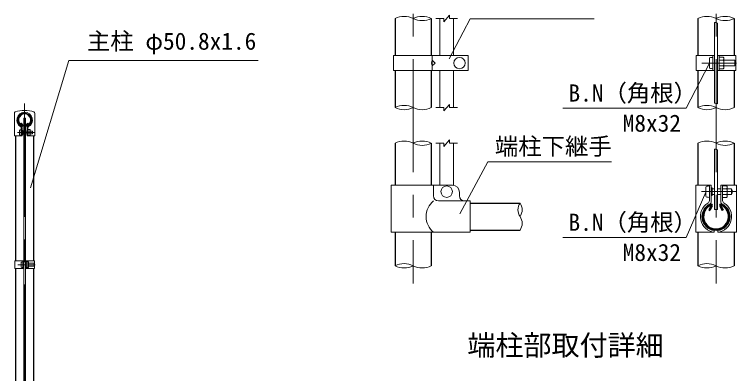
# Model space of a CAD drawing. Units: millimetres, scale not verified. Extents: x -4200 to 4200, y -2970 to 2970.
# Drawn here: x -72 to 1955, y 320 to 1328 of the extents above; entities that cross this region are included whole.
import ezdxf
from ezdxf.enums import TextEntityAlignment as Align

# ---------------------------------------------------------------- set-up
doc = ezdxf.new("R2010")
doc.units = ezdxf.units.MM
doc.header["$LTSCALE"] = 10
doc.linetypes.add('USER1', pattern=[50.8, 31.75, -6.35, 6.35, -6.35])
for name, color, linetype, lineweight in [('0-0_D-TTL-TXT', 7, 'Continuous', 25), ('0-5_D-STR1', 1, 'Continuous', 25), ('0-6_D-STR-DIM', 7, 'Continuous', 13), ('0-A_D-BMK', 2, 'USER1', 13), ('0-B_D-STR3', 3, 'Continuous', 13), ('0-D_D-STR-TXT', 7, 'Continuous', 13)]:
    doc.layers.add(name, color=color, linetype=linetype, lineweight=lineweight)
doc.styles.add('ＭＳ ゴシック', font='')
doc.styles.get('ＭＳ ゴシック').set_extended_font_data('MS Gothic')

msp = doc.modelspace()

# ---------------------------------------------------------------- linework, layer by layer
at = {"layer": '0-5_D-STR1'}
for p, q in [((996.49, 1316.56), (996.49, 1212.55)), ((1098.09, 1316.56), (1098.09, 1212.55)), ((1846.49, 1316.56), (1846.49, 1212.56)), ((1948.09, 1316.56), (1948.09, 1212.56)), ((996.49, 1170.55), (996.49, 1066.56)), ((1098.09, 1170.55), (1098.09, 1066.56)), ((1846.49, 1170.56), (1846.49, 1066.56)), ((1948.09, 1170.56), (1948.09, 1066.56)), ((-53.53, 1022.24), (-52.14, 1023.04)), ((-50.02, 1016.16), (-53.53, 1022.24)), ((-48.64, 1016.97), (-52.14, 1023.04)), ((-38.07, 1016.97), (-34.56, 1023.04)), ((-36.68, 1016.16), (-33.17, 1022.24)), ((-33.17, 1022.24), (-34.56, 1023.04)), ((-68.75, 987.5), (-68.75, 636)), ((-17.95, 987.5), (-17.95, 636)), ((996.49, 966.56), (996.49, 848.56)), ((1098.09, 966.56), (1098.09, 848.56)), ((1846.49, 966.56), (1846.49, 848.56)), ((1948.09, 966.56), (1948.09, 848.56)), ((1207.29, 798.66), (1347.29, 798.66)), ((1883.94, 791.32), (1876.92, 779.17)), ((1910.63, 791.32), (1917.65, 779.17)), ((1876.92, 779.17), (1879.7, 777.56)), ((1886.72, 789.72), (1879.7, 777.56)), ((1907.85, 789.72), (1914.87, 777.56)), ((1917.65, 779.17), (1914.87, 777.56)), ((996.49, 716.56), (996.49, 622.56)), ((1098.09, 716.56), (1098.09, 622.56)), ((1207.29, 722.46), (1347.29, 722.46)), ((1846.49, 716.56), (1846.49, 622.56)), ((1948.09, 716.56), (1948.09, 622.56)), ((-68.75, 615), (-68.75, 263.5)), ((-17.95, 615), (-17.95, 263.5))]:
    msp.add_line(p, q, dxfattribs=at)
for centre, radius, start, end in [((-43.35, 1031.5), 19.05, 294.32478, 245.67522), ((-43.35, 1031.5), 17.45, 294.32478, 245.67522), ((-50.37, 1015.96), 2, 245.67522, 30), ((-50.37, 1015.96), 0.401, 245.67522, 30), ((-36.33, 1015.96), 2, 150, 294.32478), ((-36.33, 1015.96), 0.401, 150, 294.32478), ((1897.29, 760.66), 38.1, 114.32478, 65.67522), ((1897.29, 760.66), 34.89, 114.32478, 65.67522), ((1883.24, 791.72), 4.01, 330, 114.32478), ((1883.24, 791.72), 0.802, 330, 114.32478), ((1911.33, 791.72), 4.01, 65.67522, 210), ((1911.33, 791.72), 0.802, 65.67522, 210)]:
    msp.add_arc(centre, radius, start, end, dxfattribs=at)
at = {"layer": '0-6_D-STR-DIM'}
for p, q in [((1133.79, 1307.56), (1148.79, 1325.56)), ((1148.79, 1316.56), (1148.79, 1325.56)), ((1111.29, 1316.56), (1133.79, 1316.56)), ((1133.79, 1307.56), (1133.79, 1316.56)), ((1148.79, 1316.56), (1171.29, 1316.56)), ((1133.79, 1057.56), (1148.79, 1075.56)), ((1148.79, 1066.56), (1148.79, 1075.56)), ((1111.29, 1066.56), (1133.79, 1066.56)), ((1133.79, 1057.56), (1133.79, 1066.56)), ((1148.79, 1066.56), (1171.29, 1066.56)), ((1133.79, 957.56), (1148.79, 975.56)), ((1148.79, 966.56), (1148.79, 975.56)), ((1111.29, 966.56), (1133.79, 966.56)), ((1133.79, 957.56), (1133.79, 966.56)), ((1148.79, 966.56), (1171.29, 966.56))]:
    msp.add_line(p, q, dxfattribs=at)
for centre, radius, start, end in [((1021.89, 1265.8), 56.76, 63.4184, 116.5816), ((1072.69, 1265.8), 56.76, 63.4184, 116.5816), ((1871.89, 1265.8), 56.76, 63.4184, 116.5816), ((1922.69, 1265.8), 56.76, 63.4184, 116.5816), ((1072.69, 1367.32), 56.76, 243.4184, 296.5816), ((1894.33, 1290.23), 15.36, 60.95271, 95.76063), ((1922.69, 1367.32), 56.76, 243.4184, 296.5816), ((1894.33, 1063.3), 15.36, 60.95271, 95.76063), ((1021.89, 1015.8), 56.76, 63.4184, 116.5816), ((1021.89, 1117.32), 56.76, 243.4184, 296.5816), ((1072.69, 1117.32), 56.76, 243.4184, 296.5816), ((1871.89, 1015.8), 56.76, 63.4184, 116.5816), ((1871.89, 1117.32), 56.76, 243.4184, 296.5816), ((1922.69, 1117.32), 56.76, 243.4184, 296.5816), ((1021.89, 915.8), 56.76, 63.4184, 116.5816), ((1072.69, 915.8), 56.76, 63.4184, 116.5816), ((1072.69, 1017.32), 56.76, 243.4184, 296.5816), ((1871.89, 915.8), 56.76, 63.4184, 116.5816), ((1922.69, 915.8), 56.76, 63.4184, 116.5816), ((1922.69, 1017.32), 56.76, 243.4184, 296.5816), ((1894.33, 934.57), 15.36, 60.95271, 95.76063), ((1374.53, 779.61), 33.24, 145.03504, 214.96496), ((1320.04, 779.61), 33.24, 325.03504, 34.96496), ((1320.05, 741.51), 33.24, 325.03422, 34.96578), ((1021.89, 571.8), 56.76, 63.4184, 116.5816), ((1871.89, 571.8), 56.76, 63.4184, 116.5816), ((1021.89, 673.32), 56.76, 243.4184, 296.5816), ((1072.69, 673.32), 56.76, 243.4184, 296.5816), ((1871.89, 673.32), 56.76, 243.4184, 296.5816), ((1922.69, 673.32), 56.76, 243.4184, 296.5816)]:
    msp.add_arc(centre, radius, start, end, dxfattribs=at)
at = {"layer": '0-A_D-BMK'}
for p, q in [((1047.29, 1710.56), (1047.29, 572.56)), ((1897.29, 1710.56), (1897.29, 572.56)), ((1857.21, 1191.56), (1954.96, 1191.56)), ((-43.35, 1077.56), (-43.35, -79.5)), ((-63.68, 996.51), (-14.8, 996.51)), ((1856.63, 830.56), (1954.39, 830.56)), ((-62.63, 625.5), (-13.75, 625.5))]:
    msp.add_line(p, q, dxfattribs=at)
at = {"layer": '0-B_D-STR3'}
for p, q in [((1122.29, 1316.56), (1122.29, 1212.55)), ((1160.29, 1316.56), (1160.29, 1212.55)), ((1892.79, 1305.52), (1892.79, 1078.58)), ((1901.79, 1303.66), (1901.79, 1076.73)), ((992.29, 1170.55), (992.29, 1212.55)), ((1201.28, 1212.55), (992.29, 1212.55)), ((1100.94, 1170.55), (1100.94, 1212.55)), ((1201.28, 1170.55), (1201.28, 1212.55)), ((1841.89, 1212.56), (1892.79, 1212.56)), ((1878.59, 1204.56), (1878.59, 1178.56)), ((1888.19, 1212.56), (1888.19, 1170.56)), ((1888.19, 1207.56), (1888.19, 1175.56)), ((1901.79, 1212.56), (1952.69, 1212.56)), ((1906.39, 1212.56), (1906.39, 1170.56)), ((1917.39, 1207.76), (1906.39, 1207.76)), ((1917.39, 1199.66), (1906.39, 1199.66)), ((1919.39, 1203.39), (1919.39, 1179.48)), ((1919.39, 1199.56), (1950.19, 1199.56)), ((1950.19, 1199.56), (1950.19, 1183.56)), ((1952.69, 1212.56), (1952.69, 1170.56)), ((1917.39, 1183.46), (1906.39, 1183.46)), ((1919.39, 1183.56), (1950.19, 1183.56)), ((1201.28, 1170.55), (992.29, 1170.55)), ((1122.29, 1170.55), (1122.29, 1066.56)), ((1160.29, 1170.55), (1160.29, 1066.56)), ((1901.79, 1170.56), (1952.69, 1170.56)), ((1917.39, 1175.36), (1906.39, 1175.36)), ((-45.6, 1036.5), (-41.1, 1036.5)), ((-45.6, 1036.5), (-45.6, 229.5)), ((-41.1, 1036.5), (-41.1, 229.5)), ((-14.8, 1051.19), (-14.8, 987.5)), ((-57.45, 990.01), (-57.45, 1003.01)), ((-52.65, 1010.32), (-52.65, 987.5)), ((-50.35, 1010.32), (-50.35, 987.5)), ((-48.65, 1001.83), (-50.35, 1001.83)), ((-48.65, 991.19), (-48.65, 1001.83)), ((-48.65, 1000.51), (-45.6, 1000.51)), ((-41.1, 1000.51), (-36.35, 1000.51)), ((-36.35, 1010.32), (-36.35, 987.5)), ((-34.05, 1010.32), (-34.05, 987.5)), ((-28.55, 1004.61), (-34.05, 1004.61)), ((-28.55, 1000.56), (-34.05, 1000.56)), ((-27.55, 990.59), (-27.55, 1002.55)), ((-27.55, 1000.51), (-21.65, 1000.51)), ((-21.65, 992.51), (-21.65, 1000.51)), ((-48.65, 991.19), (-50.35, 991.19)), ((-48.65, 992.51), (-45.6, 992.51)), ((-41.1, 992.51), (-36.35, 992.51)), ((-36.35, 987.5), (-14.8, 987.5)), ((-28.55, 992.46), (-34.05, 992.46)), ((-28.55, 988.41), (-34.05, 988.41)), ((-27.55, 992.51), (-21.65, 992.51)), ((1122.29, 966.56), (1122.29, 848.56)), ((1160.29, 966.56), (1160.29, 848.33)), ((1892.79, 780.56), (1892.79, 949.85)), ((1901.79, 780.56), (1901.79, 948)), ((985.39, 848.56), (1157.29, 848.56)), ((985.39, 716.56), (985.39, 848.56)), ((1104.39, 848.56), (1104.39, 818.56)), ((1840.19, 848.56), (1883.29, 848.56)), ((1840.19, 848.56), (1840.19, 716.56)), ((1869.09, 843.56), (1869.09, 817.56)), ((1878.69, 848.56), (1878.69, 805.58)), ((1883.29, 848.56), (1883.29, 800.05)), ((1886.69, 841.2), (1883.29, 841.2)), ((1886.69, 841.2), (1886.69, 819.92)), ((1886.69, 838.56), (1892.79, 838.56)), ((1901.79, 838.56), (1911.29, 838.56)), ((1911.29, 848.56), (1911.29, 800.05)), ((1911.29, 848.56), (1954.39, 848.56)), ((1915.89, 848.56), (1915.89, 805.58)), ((1926.89, 846.76), (1915.89, 846.76)), ((1926.89, 838.66), (1915.89, 838.66)), ((1928.89, 842.39), (1928.89, 818.48)), ((1928.89, 838.56), (1940.69, 838.56)), ((1940.69, 838.56), (1940.69, 822.56)), ((1954.39, 848.56), (1954.39, 716.56)), ((1177.29, 828.56), (1177.29, 818.56)), ((1886.69, 819.92), (1883.29, 819.92)), ((1886.69, 822.56), (1892.79, 822.56)), ((1901.79, 822.56), (1911.29, 822.56)), ((1926.89, 822.46), (1915.89, 822.46)), ((1926.89, 814.36), (1915.89, 814.36)), ((1928.89, 822.56), (1940.69, 822.56)), ((1207.29, 804.56), (1118.39, 804.56)), ((1207.29, 804.56), (1207.29, 716.56)), ((1892.79, 780.56), (1901.79, 780.56)), ((1207.29, 716.56), (985.39, 716.56)), ((1840.19, 716.56), (1892.29, 716.56)), ((1892.29, 721.48), (1892.29, 716.56)), ((1902.29, 721.48), (1902.29, 716.56)), ((1902.29, 716.56), (1954.39, 716.56)), ((-71.05, 636), (-45.6, 636)), ((-52.7, 632), (-52.7, 619)), ((-47.9, 636), (-47.9, 615)), ((-47.9, 633.5), (-47.9, 617.5)), ((-47.9, 631.7), (-47.9, 619.3)), ((-41.1, 636), (-15.65, 636)), ((-38.8, 636), (-38.8, 615)), ((-33.3, 633.6), (-38.8, 633.6)), ((-38.8, 633.6), (-38.8, 617.4)), ((-38.8, 631.7), (-38.8, 619.3)), ((-33.3, 629.55), (-38.8, 629.55)), ((-32.3, 631.42), (-32.3, 619.46)), ((-32.3, 629.5), (-16.9, 629.5)), ((-16.9, 629.5), (-16.9, 621.5)), ((-15.65, 636), (-15.65, 615)), ((-41.1, 615), (-15.65, 615)), ((-33.3, 621.45), (-38.8, 621.45)), ((-33.3, 617.4), (-38.8, 617.4)), ((-32.3, 621.5), (-16.9, 621.5))]:
    msp.add_line(p, q, dxfattribs=at)
msp.add_lwpolyline([(1100.94, 1199.55), (1098.28, 1191.55), (1100.94, 1183.55), (1108.94, 1191.55)], close=True, dxfattribs=at)
for points in [[(1841.89, 1212.56), (1841.89, 1170.56), (1892.79, 1170.56)], [(-71.9, 1051.19), (-71.9, 987.5), (-50.35, 987.5)], [(-71.05, 636), (-71.05, 615), (-45.6, 615)]]:
    msp.add_lwpolyline(points, dxfattribs=at)
for centre in [(1177.28, 1191.55), (1141.29, 830.56)]:
    msp.add_circle(centre, 16, dxfattribs=at)
for centre, radius, start, end in [((1901.98, 1191.56), 17.4, 332.26063, 27.73937), ((1914.31, 1203.71), 5.08, 307.21089, 52.78911), ((1935.19, 1191.56), 17, 331.92751, 28.07249), ((1914.29, 1179.41), 5.1, 307.42505, 52.57495), ((-68.6, 1051.19), 3.3, 109.21688, 180), ((-43.36, 978.76), 80, 70.77586, 109.21688), ((-18.1, 1051.19), 3.3, 0, 70.77586), ((-43.35, 1031.5), 22, 298.0884, 241.9116), ((-43.35, 1031.5), 19.7, 298.0884, 241.9116), ((-54.65, 1010.32), 4.3, 0, 61.9116), ((-32.05, 1010.32), 4.3, 118.0884, 180), ((-54.65, 1010.32), 2, 0, 61.9116), ((-32.05, 1010.32), 2, 118.0884, 180), ((-30.1, 1002.58), 2.55, 307.42505, 52.57495), ((-36.25, 996.51), 8.7, 332.26063, 27.73937), ((-29.15, 996.51), 8.5, 331.92751, 28.07249), ((-30.09, 990.43), 2.54, 307.21089, 52.78911), ((1157.29, 828.56), 20, 0, 90), ((1911.48, 830.56), 17.4, 332.26063, 27.73937), ((1923.81, 842.71), 5.08, 307.21089, 52.78911), ((1925.69, 830.56), 17, 331.92751, 28.07249), ((1118.39, 818.56), 14, 180, 270), ((1191.29, 818.56), 14, 180, 270), ((1923.79, 818.41), 5.1, 307.42505, 52.57495), ((1140.78, 760.56), 57.1, 129.59418, 230.40582), ((1897.29, 760.56), 44, 121.13861, 263.47502), ((1897.29, 760.56), 39.4, 114.50336, 262.7093), ((1870.09, 805.58), 8.6, 301.13861, 0), ((1879.29, 800.05), 4, 294.50336, 0), ((1897.29, 760.56), 44, 276.52498, 58.86139), ((1897.29, 760.56), 39.4, 277.2907, 65.49664), ((1915.29, 800.05), 4, 180, 245.49664), ((1924.49, 805.58), 8.6, 180, 238.86139), ((-34.84, 631.58), 2.54, 307.21089, 52.78911), ((-41, 625.5), 8.7, 332.26063, 27.73937), ((-24.4, 625.5), 8.5, 331.92751, 28.07249), ((-34.85, 619.43), 2.55, 307.42505, 52.57495)]:
    msp.add_arc(centre, radius, start, end, dxfattribs=at)
for centre, major_axis, start_param, end_param in [((1888.19, 1204.56), (9.6, 0), 1.5707963, 3.1415927), ((1888.19, 1178.56), (9.6, 0), 3.1415927, 4.712389), ((-52.65, 1003.01), (4.8, 0), 1.5707963, 3.1415927), ((-52.65, 990.01), (4.8, 0), 3.1415927, 4.712389), ((1878.69, 843.56), (9.6, 0), 1.5707963, 3.1415927), ((1878.69, 817.56), (9.6, 0), 3.1415927, 4.712389), ((-47.9, 632), (4.8, 0), 1.5707963, 3.1415927), ((-47.9, 619), (4.8, 0), 3.1415927, 4.712389)]:
    msp.add_ellipse(centre, major_axis=major_axis, ratio=0.3125, start_param=start_param, end_param=end_param, dxfattribs=at)
at = {"layer": '0-D_D-STR-TXT'}
for points in [[(1555.69, 1316.09), (1207.53, 1316.09), (1147.98, 1203.75)], [(612.26, 1198.5), (80.6, 1198.5), (-26.68, 840.88)], [(1467.07, 1065.04), (1813.14, 1065.04), (1877.67, 1189.78)], [(1603.96, 913.99), (1256.7, 913.99), (1178.22, 767.98)], [(1467.07, 702.22), (1813.14, 702.22), (1868.29, 828.73)]]:
    msp.add_lwpolyline(points, dxfattribs=at)

# ---------------------------------------------------------------- texts
at = {"layer": '0-0_D-TTL-TXT', "style": 'ＭＳ ゴシック'}
msp.add_text('端柱部取付詳細', height=57.7, dxfattribs=at).set_placement((1199.39, 353.13), align=Align.BOTTOM_LEFT)
at = {"layer": '0-D_D-STR-TXT', "style": 'ＭＳ ゴシック'}
for s, p in [('主柱 φ50.8x1.6', (131.52, 1214.51)), ('B.N（角根）', (1483.31, 1068.98)), ('M8x32', (1635.4, 984.4)), ('端柱下継手', (1276.63, 919.17)), ('B.N（角根）', (1483.31, 706.16)), ('M8x32', (1635.4, 621.58))]:
    msp.add_text(s, height=48.09, dxfattribs=at).set_placement(p, align=Align.BOTTOM_LEFT)

doc.saveas('drawing.dxf')
